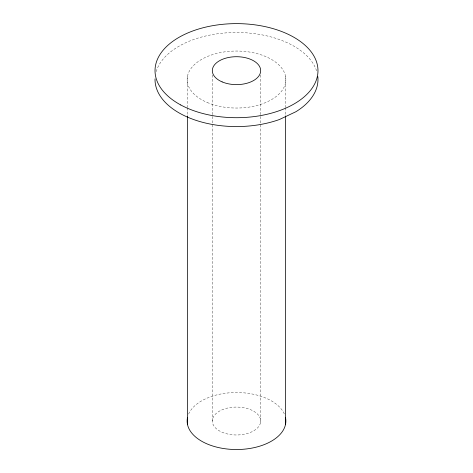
<?xml version="1.0" encoding="UTF-8"?>
<svg xmlns="http://www.w3.org/2000/svg" width="473" height="473" viewBox="0 0 473 473"><rect width="100%" height="100%" fill="white"/><g stroke="black" fill="none" stroke-linecap="round" stroke-linejoin="round"><path stroke-width="0.35" stroke-dasharray="2.37 1.77" d="M285.556 76.342L285.556 107.324M285.556 107.803L285.556 115.436M260.528 75.006L260.528 422.59A24.182 13.959 0 0 1 222.144 432.257A24.182 13.959 0 0 1 226.833 408.234A24.182 13.959 0 0 1 260.528 422.59M212.472 75.006L212.472 422.59M187.444 76.342L187.444 107.324M187.444 107.803L187.444 115.436M188.632 414.058A49.369 28.504 0 0 1 236.5 392.525A49.369 28.504 0 0 1 284.368 414.058M156.185 71.636A81.474 47.04 0 0 1 236.748 32.495A81.474 47.04 0 0 1 316.898 71.92M207.186 102.47A49.369 28.504 0 0 0 285.556 82.728A49.369 28.504 0 0 0 216.758 53.414A49.369 28.504 0 0 0 207.186 102.47"/><path stroke-width="0.71" d="M285.556 115.915L285.556 424.216M187.444 115.915L187.444 424.216M285.556 417.836A49.369 28.504 0 0 1 236.5 449.527A49.369 28.504 0 0 1 187.444 417.836M317.826 76.685A81.474 47.04 0 0 1 295.909 111.723L279.454 119.503A81.474 47.04 0 0 1 196.384 120.479A81.474 47.04 0 0 1 155.032 78.867M222.144 81.9A24.182 13.959 0 0 0 260.528 72.227A24.182 13.959 0 0 0 226.833 57.872A24.182 13.959 0 0 0 222.144 81.9M180.745 104.965A81.474 47.04 0 0 0 315.828 81.391A81.474 47.04 0 0 0 212.927 25.637A81.474 47.04 0 0 0 180.745 104.965"/></g></svg>
